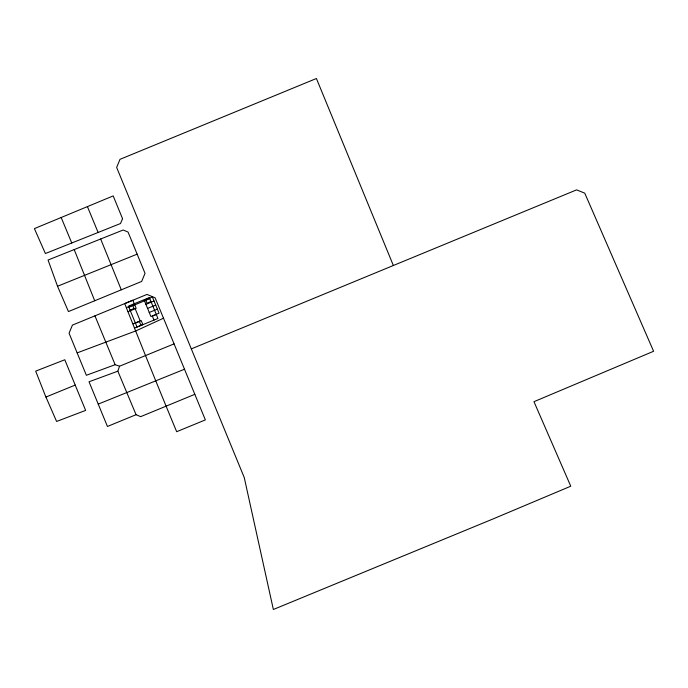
<?xml version="1.0" encoding="UTF-8"?>
<svg xmlns="http://www.w3.org/2000/svg" width="688" height="688" viewBox="0 0 688 688"><rect width="100%" height="100%" fill="white"/><g stroke="black" fill="none" stroke-linecap="round" stroke-linejoin="round"><path stroke-width="1.03" d="M194.824 394.319L140.662 416.653L136.061 414.701L117.837 371.159L119.557 366.214L174.073 343.88M163.503 318.209L135.932 330.868L77.151 352.884L69.058 333.198L72.429 325.106L147 294.421L155.11 297.809L205.359 419.904L176.67 431.703C158.962 389.141 141.762 346.399 124.717 303.58L132.836 300.243L136.172 308.362L128.054 311.698M191.307 348.902L576.613 189.862L584.757 193.165L653.6 351.267L533.965 401.68L570.765 486.201L492.857 519.027L273.36 609.491L244.249 477.541L116.642 167.425L120.013 159.332L316.411 78.509L393.278 265.31M121.294 289.82L68.447 311.569L57.525 286.251L48.057 260.021L123.186 229.998L128.037 232.054L145.03 273.334L141.659 281.444L121.294 289.82L100.663 239.003M126.386 307.639L134.504 304.302M128.888 307.261L149.786 298.669M130.058 310.116L134.014 308.491L132.844 305.635M150.964 301.525L147.008 303.15L145.83 300.295M145.916 304.354L154.035 301.017M147.585 308.413L155.703 305.076M149.253 312.472L157.371 309.136M133.059 323.885L141.178 320.539L142.855 324.598L134.728 327.944M135.407 323.111L139.354 321.485L140.988 325.45M156.305 314.519L152.349 316.145L153.983 320.109M136.061 414.701L107.44 426.465L89.036 381.78L117.837 371.176M45.933 397.045L75.207 385.082L85.63 410.401L56.597 421.46L45.374 395.763L35.681 371.124L64.792 359.764L75.207 385.082M184.496 369.232L98.238 404.114M137.144 254.156L57.525 286.251M119.557 366.214L115.128 364.7L86.37 375.287L77.151 352.884M61.172 217.494L71.758 242.993M87.428 206.615L98.117 232.458M115.128 364.7L94.935 315.835M135.201 308.766L140.206 320.943M74.201 249.572L94.712 300.759M122.541 218.689L120.503 223.523L45.391 253.528L34.4 228.614L113.185 195.917L122.541 218.689M149.33 297.56L128.432 306.151L137.032 327.075L157.939 318.484L149.33 297.56M152.366 296.958L144.248 300.295L150.921 316.532L159.04 313.195L152.366 296.958"/></g></svg>
